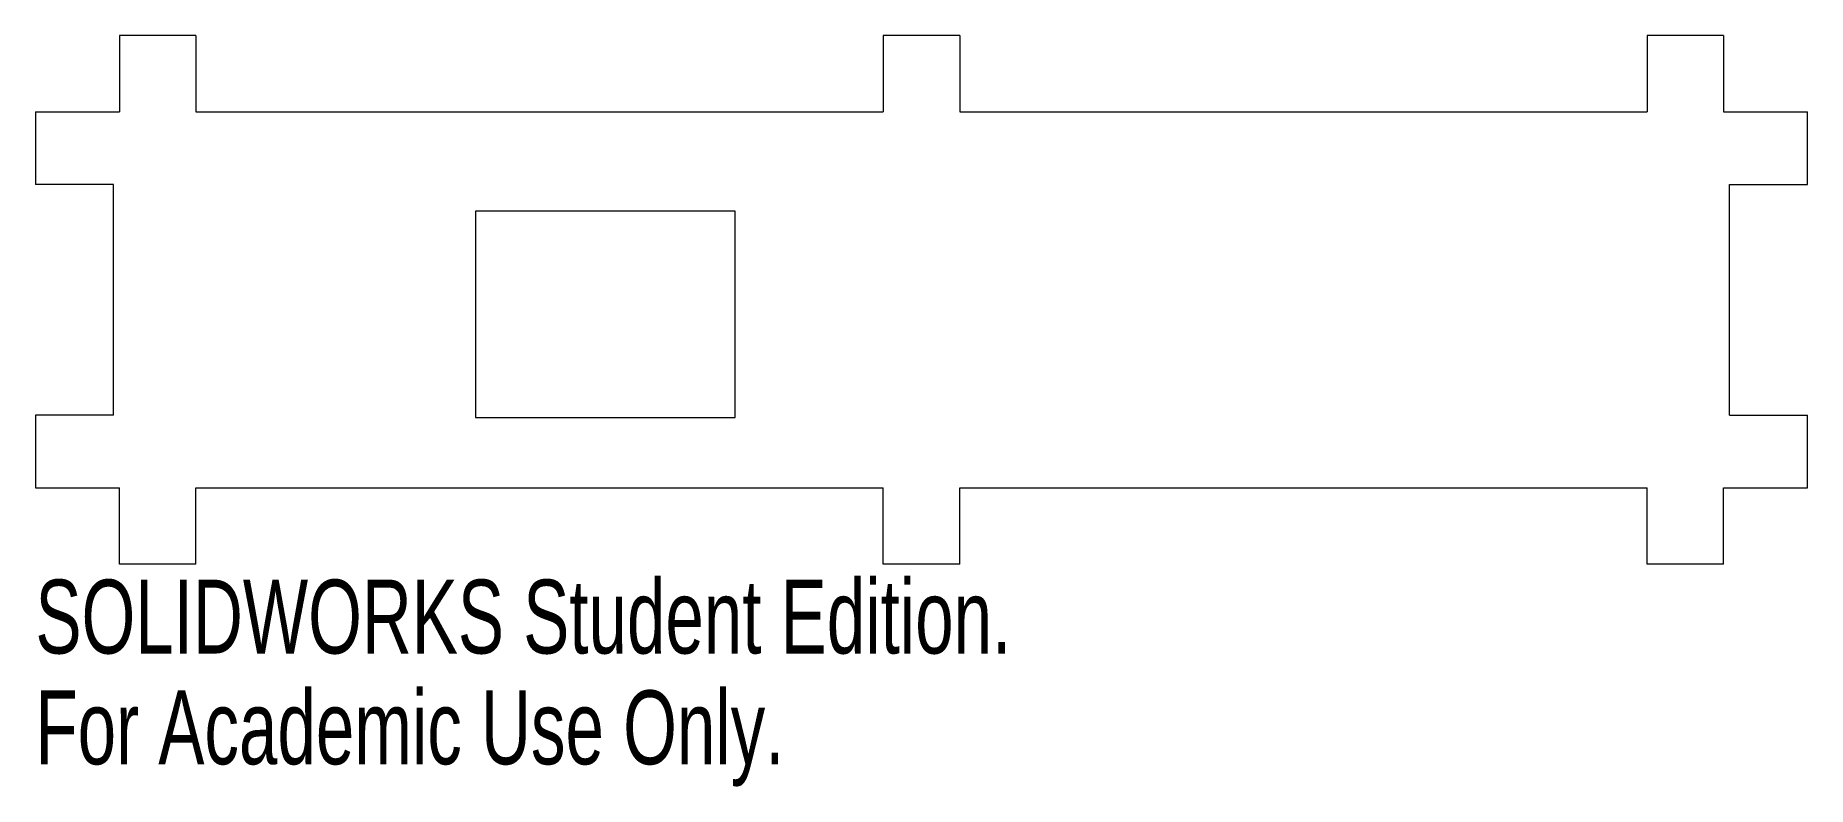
# Model space of a CAD drawing. Header units: millimetres. Extents: x -58 to 58, y -26 to 23.
import ezdxf

# ---------------------------------------------------------------- set-up
doc = ezdxf.new("R2010")
doc.units = ezdxf.units.MM
doc.styles.add('SLDTEXTSTYLE0', font='TXT', dxfattribs={"width": 0.7})

msp = doc.modelspace()

# ---------------------------------------------------------------- linework, layer by layer
at = {"color": 7, "linetype": 'Continuous', "lineweight": 15}
for p, q in [((-52.5, 23.45), (-52.5, 18.45)), ((-47.5, 23.45), (-52.5, 23.45)), ((-47.5, 23.45), (-47.5, 18.45)), ((-2.5, 23.45), (-2.5, 18.45)), ((2.5, 23.45), (-2.5, 23.45)), ((2.5, 23.45), (2.5, 18.45)), ((47.5, 23.45), (47.5, 18.45)), ((52.5, 23.45), (47.5, 23.45)), ((52.5, 23.45), (52.5, 18.45)), ((-58, 18.45), (-58, 13.7)), ((-58, 18.45), (-52.5, 18.45)), ((-47.5, 18.45), (-2.5, 18.45)), ((2.5, 18.45), (47.5, 18.45)), ((52.5, 18.45), (58, 18.45)), ((58, 13.7), (58, 18.45)), ((-52.9, 13.7), (-58, 13.7)), ((-52.9, -1.4), (-52.9, 13.7)), ((52.9, 13.7), (58, 13.7)), ((52.9, -1.4), (52.9, 13.7)), ((-12.2, 11.95), (-29.2, 11.95)), ((-29.2, 11.95), (-29.2, -1.55)), ((-12.2, -1.55), (-12.2, 11.95)), ((-58, -1.4), (-58, -6.15)), ((-52.9, -1.4), (-58, -1.4)), ((-29.2, -1.55), (-12.2, -1.55)), ((52.9, -1.4), (58, -1.4)), ((58, -6.15), (58, -1.4)), ((-58, -6.15), (-52.5, -6.15)), ((-52.5, -11.15), (-52.5, -6.15)), ((-47.5, -6.15), (-2.5, -6.15)), ((-47.5, -11.15), (-47.5, -6.15)), ((-2.5, -11.15), (-2.5, -6.15)), ((2.5, -6.15), (47.5, -6.15)), ((2.5, -11.15), (2.5, -6.15)), ((47.5, -11.15), (47.5, -6.15)), ((52.5, -6.15), (58, -6.15)), ((52.5, -11.15), (52.5, -6.15)), ((-47.5, -11.15), (-52.5, -11.15)), ((2.5, -11.15), (-2.5, -11.15)), ((52.5, -11.15), (47.5, -11.15))]:
    msp.add_line(p, q, dxfattribs=at)

# ---------------------------------------------------------------- texts
at = {"color": 7, "linetype": 'Continuous', "char_height": 4.8336, "attachment_point": 1, "style": 'SLDTEXTSTYLE0'}
for s, insert in [('SOLIDWORKS Student Edition.', (-58, -12.17)), ('For Academic Use Only.', (-58, -19.42))]:
    msp.add_mtext(s, dxfattribs=dict(at, insert=insert))

doc.saveas('drawing.dxf')
